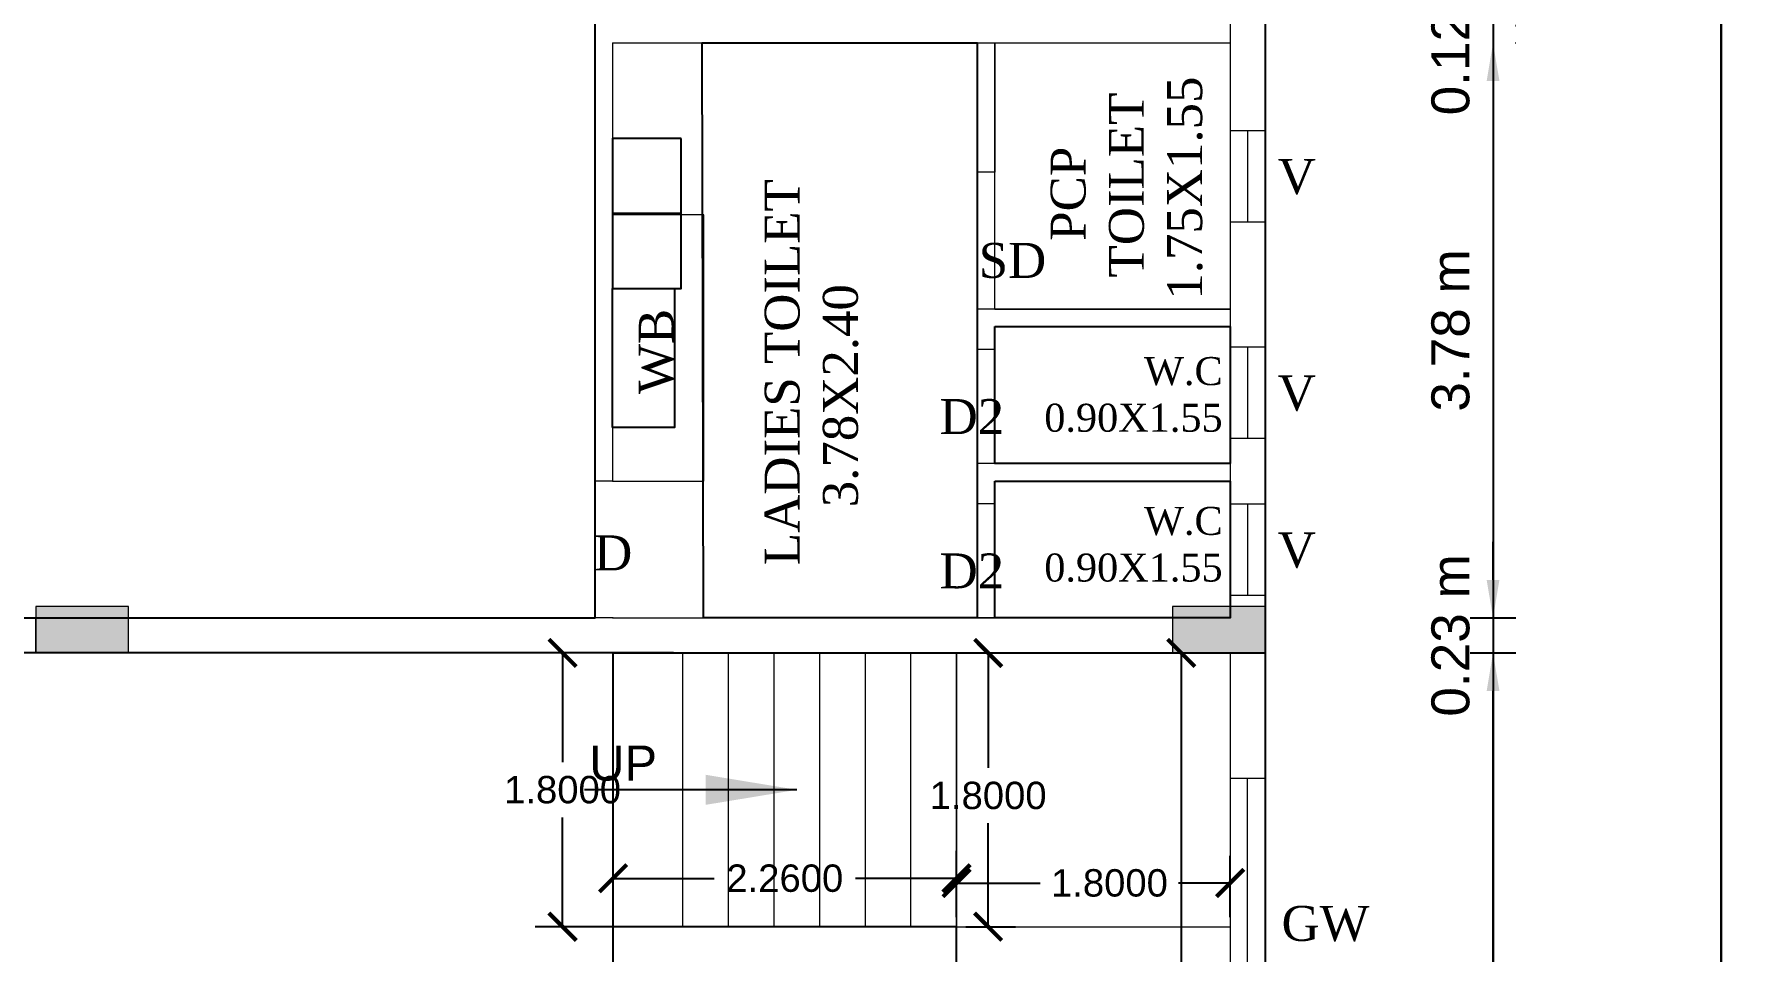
# Model space of a CAD drawing. Header units: metres. Extents: x -1561199 to -1560810, y 43748 to 43956.
# Drawn here: x -1560865.12 to -1560853.87, y 43769.11 to 43775.15 of the extents above; entities that cross this region are included whole.
import ezdxf

# ---------------------------------------------------------------- set-up
doc = ezdxf.new("R2010")
doc.units = ezdxf.units.M
doc.header["$LTSCALE"] = 750
doc.header["$MEASUREMENT"] = 0
doc.header["$PDMODE"] = 35
doc.header["$PDSIZE"] = 50
doc.layers.get('0').update_dxf_attribs({"lineweight": 5, "plot": 0})
doc.layers.get('Defpoints').update_dxf_attribs({"lineweight": 0})
doc.layers.add('BLK_1_COVERED_AREA', color=140, linetype='Continuous', plot=False)
doc.layers.add('BLK_1_FLR_0_BLT_UP_AREA', color=1, linetype='Continuous', plot=False)
for name, color, linetype in [('BLK_1_FLR_0_CARPET_AREA', 10, 'Continuous'), ('BLK_1_FLR_0_REGULAR_ROOM_2', 7, 'Continuous'), ('BLK_1_FLR_0_SP_WC', 233, 'Continuous'), ('BLK_1_FLR_0_STAIR_1', 1, 'Continuous'), ('BLK_1_FLR_0_WASH', 60, 'Continuous'), ('BLK_1_FLR_0_WATER_CLOSET', 2, 'Continuous')]:
    doc.layers.add(name, color=color, linetype=linetype)
for name, color, linetype, lineweight in [('BLK_1_FLR_0_STAIR_1_FLIGHT_2', 7, 'Continuous', 0), ('BLK_1_FLR_0_STAIR_1_LANDING_1', 7, 'Continuous', 0), ('column', 242, 'Continuous', 25)]:
    doc.layers.add(name, color=color, linetype=linetype, lineweight=lineweight)
doc.styles.add('S', font='swiss.ttf')
doc.styles.get("Standard").update_dxf_attribs({"font": 'arial.ttf'})
doc.dimstyles.new('METRIC', dxfattribs={"dimtxt": 0.45, "dimasz": 0.25, "dimexe": 0.15, "dimexo": 0.15, "dimgap": 0.15, "dimtad": 1, "dimzin": 0, "dimdsep": 46, "dimtxsty": 'S', "dimcen": 0, "dimclrd": 1, "dimclre": 1, "dimclrt": 5, "dimadec": 0, "dimazin": 2, "dimtfac": 1, "dimtix": 1, "dimtofl": 0, "dimtmove": 1, "dimatfit": 0, "dimfxl": 0, "dimtolj": 1, "dimtzin": 0, "dimarcsym": 0})
doc.dimstyles.new('STANDARD$0', dxfattribs={"dimscale": 0, "dimtxt": 9, "dimasz": 2, "dimexe": 2, "dimexo": 1, "dimgap": 0.5, "dimtad": 1, "dimdec": 1, "dimzin": 0, "dimdsep": 46, "dimlunit": 4, "dimtxsty": 'Standard', "dimblk1": 'ARCHTICK', "dimblk2": 'ARCHTICK', "dimsah": 1, "dimcen": 0, "dimdle": 1.5, "dimclrd": 1, "dimclre": 1, "dimclrt": 4, "dimadec": 0, "dimazin": 0, "dimtfac": 0.3, "dimtdec": 1, "dimtix": 1, "dimtmove": 0, "dimatfit": 3, "dimldrblk": 'ARCHTICK', "dimfxl": 0, "dimfrac": 2, "dimtolj": 1, "dimtzin": 0, "dimarcsym": 0})

# ---------------------------------------------------------------- blocks, each defined once
blk = doc.blocks.new('qwegwegwegwegwegwegwg')
at = {"layer": 'column', "lineweight": -2}
h = blk.add_hatch(color=256, dxfattribs=at)
h.dxf.hatch_style = 1
h.paths.add_polyline_path([(0, 0), (12, 0), (12, -24), (0, -24)])
blk.add_lwpolyline([(0, 0), (12, 0), (12, -24), (0, -24)], close=True, dxfattribs=at)
blk = doc.blocks.new('_ArchTick')
at = {"color": 0, "linetype": 'ByBlock', "const_width": 0.15}
blk.add_lwpolyline([(-0.5, -0.5), (0.5, 0.5)], dxfattribs=at)
blk = doc.blocks.new('*D235')
at = {"layer": 'BLK_1_FLR_0_STAIR_1_LANDING_1', "color": 0, "linetype": 'Continuous', "lineweight": -2}
for p, q in [((-1560858.988, 43771.079), (-1560858.662, 43771.079)), ((-1560858.988, 43769.279), (-1560858.662, 43769.279))]:
    blk.add_line(p, q, dxfattribs=at)
at = {"layer": 'BLK_1_FLR_0_STAIR_1_LANDING_1', "color": 0, "lineweight": -2}
for p, q in [((-1560858.842, 43771.079), (-1560858.842, 43770.323)), ((-1560858.842, 43769.279), (-1560858.842, 43769.959))]:
    blk.add_line(p, q, dxfattribs=at)
at = {"layer": 'Defpoints', "color": 0, "linetype": 'Continuous'}
for p in [(-1560859.05, 43771.079, -381.467), (-1560858.842, 43771.079), (-1560859.05, 43769.279, -381.467)]:
    blk.add_point(p, dxfattribs=at)
at = {"layer": 'BLK_1_FLR_0_STAIR_1_LANDING_1', "color": 0, "linetype": 'Continuous', "lineweight": -2, "xscale": 0.18, "yscale": 0.18, "zscale": 0.18}
for p, rotation in [((-1560858.842, 43771.079), 90), ((-1560858.842, 43769.279), 270)]:
    blk.add_blockref('_ArchTick', p, dxfattribs=dict(at, rotation=rotation))
at = {"layer": 'BLK_1_FLR_0_STAIR_1_LANDING_1', "color": 0, "linetype": 'Continuous', "insert": (-1560858.842, 43770.141), "char_height": 0.18, "attachment_point": 5}
blk.add_mtext('\\A1;1.8000', dxfattribs=at)
blk = doc.blocks.new('*D236')
at = {"layer": 'BLK_1_FLR_0_STAIR_1_LANDING_1', "color": 0, "linetype": 'Continuous', "lineweight": -2}
for p, q in [((-1560859.05, 43769.342), (-1560859.05, 43769.746)), ((-1560857.25, 43769.342), (-1560857.25, 43769.746))]:
    blk.add_line(p, q, dxfattribs=at)
at = {"layer": 'BLK_1_FLR_0_STAIR_1_LANDING_1', "color": 0, "lineweight": -2}
for p, q in [((-1560859.05, 43769.566), (-1560858.499, 43769.566)), ((-1560857.25, 43769.566), (-1560857.589, 43769.566))]:
    blk.add_line(p, q, dxfattribs=at)
at = {"layer": 'Defpoints', "color": 0, "linetype": 'Continuous'}
for p in [(-1560857.25, 43769.566), (-1560859.05, 43769.279, -381.467), (-1560857.25, 43769.279, -381.467)]:
    blk.add_point(p, dxfattribs=at)
at = {"layer": 'BLK_1_FLR_0_STAIR_1_LANDING_1', "color": 0, "linetype": 'Continuous', "lineweight": -2, "xscale": 0.18, "yscale": 0.18, "zscale": 0.18, "rotation": 180}
blk.add_blockref('_ArchTick', (-1560859.05, 43769.566), dxfattribs=at)
at = {"layer": 'BLK_1_FLR_0_STAIR_1_LANDING_1', "color": 0, "linetype": 'Continuous', "lineweight": -2, "xscale": 0.18, "yscale": 0.18, "zscale": 0.18}
blk.add_blockref('_ArchTick', (-1560857.25, 43769.566), dxfattribs=at)
at = {"layer": 'BLK_1_FLR_0_STAIR_1_LANDING_1', "color": 0, "linetype": 'Continuous', "insert": (-1560858.044, 43769.566), "char_height": 0.18, "attachment_point": 5}
blk.add_mtext('\\A1;1.8000', dxfattribs=at)
blk = doc.blocks.new('*D160')
at = {"color": 0, "lineweight": -2}
for p, q in [((-1560855.376, 43771.079), (-1560855.37, 43771.079)), ((-1560855.52, 43764.866), (-1560855.52, 43770.829)), ((-1560855.397, 43764.616), (-1560855.37, 43764.616))]:
    blk.add_line(p, q, dxfattribs=at)
at = {"color": 0}
for points in [[(-1560855.562, 43770.829), (-1560855.478, 43770.829), (-1560855.52, 43771.079)], [(-1560855.562, 43764.866), (-1560855.478, 43764.866), (-1560855.52, 43764.616)]]:
    blk.add_solid(points, dxfattribs=at)
at = {"layer": 'Defpoints', "color": 0}
for p in [(-1560857.591, 43771.079), (-1560855.52, 43771.079), (-1560865.449, 43764.616)]:
    blk.add_point(p, dxfattribs=at)
at = {"color": 0, "lineweight": -2, "insert": (-1560855.799, 43767.848), "char_height": 0.25, "attachment_point": 5, "rotation": 90, "style": 'S'}
blk.add_mtext('\\A1;6.46 m', dxfattribs=at)
blk = doc.blocks.new('*D161')
at = {"color": 0, "lineweight": -2}
for p, q in [((-1560855.52, 43771.559), (-1560855.52, 43771.809)), ((-1560855.67, 43771.309), (-1560855.37, 43771.309)), ((-1560855.67, 43771.079), (-1560855.37, 43771.079)), ((-1560855.52, 43770.829), (-1560855.52, 43770.579))]:
    blk.add_line(p, q, dxfattribs=at)
at = {"color": 0}
for points in [[(-1560855.562, 43771.559), (-1560855.478, 43771.559), (-1560855.52, 43771.309)], [(-1560855.562, 43770.829), (-1560855.478, 43770.829), (-1560855.52, 43771.079)]]:
    blk.add_solid(points, dxfattribs=at)
at = {"layer": 'Defpoints', "color": 0}
for p in [(-1560857.249, 43771.309), (-1560855.52, 43771.309), (-1560857.25, 43771.079)]:
    blk.add_point(p, dxfattribs=at)
at = {"color": 0, "lineweight": -2, "insert": (-1560855.799, 43771.194), "char_height": 0.25, "attachment_point": 5, "rotation": 90, "style": 'S'}
blk.add_mtext('\\A1;0.23 m', dxfattribs=at)
blk = doc.blocks.new('*D165')
at = {"color": 0, "lineweight": -2}
for p, q in [((-1560854.17, 43794.542), (-1560853.87, 43794.542)), ((-1560854.02, 43764.636), (-1560854.02, 43794.292)), ((-1560854.17, 43764.386), (-1560853.87, 43764.386))]:
    blk.add_line(p, q, dxfattribs=at)
at = {"color": 0}
for points in [[(-1560854.062, 43794.292), (-1560853.978, 43794.292), (-1560854.02, 43794.542)], [(-1560854.062, 43764.636), (-1560853.978, 43764.636), (-1560854.02, 43764.386)]]:
    blk.add_solid(points, dxfattribs=at)
at = {"layer": 'Defpoints', "color": 0}
for p in [(-1560857.02, 43794.542), (-1560854.02, 43794.542), (-1560857.02, 43764.386)]:
    blk.add_point(p, dxfattribs=at)
at = {"color": 0, "lineweight": -2, "insert": (-1560854.299, 43779.464), "char_height": 0.25, "attachment_point": 5, "rotation": 90, "style": 'S'}
blk.add_mtext('\\A1;30.16 m', dxfattribs=at)
blk = doc.blocks.new('*D167')
at = {"color": 0, "lineweight": -2}
for p, q in [((-1560855.52, 43775.454), (-1560855.52, 43775.704)), ((-1560855.372, 43775.204), (-1560855.37, 43775.204)), ((-1560855.372, 43775.089), (-1560855.37, 43775.089)), ((-1560855.52, 43774.839), (-1560855.52, 43774.589))]:
    blk.add_line(p, q, dxfattribs=at)
at = {"color": 0}
for points in [[(-1560855.562, 43775.454), (-1560855.478, 43775.454), (-1560855.52, 43775.204)], [(-1560855.562, 43774.839), (-1560855.478, 43774.839), (-1560855.52, 43775.089)]]:
    blk.add_solid(points, dxfattribs=at)
at = {"layer": 'Defpoints', "color": 0}
for p in [(-1560858.024, 43775.204, -380.196), (-1560858.016, 43775.089, -334.287), (-1560855.52, 43775.089)]:
    blk.add_point(p, dxfattribs=at)
at = {"color": 0, "lineweight": -2, "insert": (-1560855.799, 43775.147), "char_height": 0.25, "attachment_point": 5, "rotation": 90, "style": 'S'}
blk.add_mtext('\\A1;0.12 m', dxfattribs=at)
blk = doc.blocks.new('*D168')
at = {"color": 0, "lineweight": -2}
for p, q in [((-1560855.372, 43775.089), (-1560855.37, 43775.089)), ((-1560855.52, 43774.839), (-1560855.52, 43771.559)), ((-1560855.67, 43771.309), (-1560855.37, 43771.309))]:
    blk.add_line(p, q, dxfattribs=at)
at = {"color": 0}
for points in [[(-1560855.562, 43774.839), (-1560855.478, 43774.839), (-1560855.52, 43775.089)], [(-1560855.562, 43771.559), (-1560855.478, 43771.559), (-1560855.52, 43771.309)]]:
    blk.add_solid(points, dxfattribs=at)
at = {"layer": 'Defpoints', "color": 0}
for p in [(-1560858.016, 43775.089, -334.287), (-1560858.016, 43771.309), (-1560855.52, 43771.309)]:
    blk.add_point(p, dxfattribs=at)
at = {"color": 0, "lineweight": -2, "insert": (-1560855.799, 43773.199), "char_height": 0.25, "attachment_point": 5, "rotation": 90, "style": 'S'}
blk.add_mtext('\\A1;3.78 m', dxfattribs=at)
blk = doc.blocks.new('*D41')
at = {"layer": 'BLK_1_FLR_0_STAIR_1_FLIGHT_2', "color": 0, "linetype": 'Continuous', "lineweight": -2}
for p, q in [((-1560860.913, 43771.079), (-1560861.822, 43771.079)), ((-1560861.642, 43771.079), (-1560861.642, 43770.361)), ((-1560861.642, 43769.279), (-1560861.642, 43769.997)), ((-1560860.913, 43769.279), (-1560861.822, 43769.279))]:
    blk.add_line(p, q, dxfattribs=at)
at = {"layer": 'Defpoints', "color": 0, "linetype": 'Continuous'}
for p in [(-1560861.642, 43771.079), (-1560860.85, 43771.079), (-1560860.85, 43769.279)]:
    blk.add_point(p, dxfattribs=at)
at = {"layer": 'BLK_1_FLR_0_STAIR_1_FLIGHT_2', "color": 0, "linetype": 'Continuous', "lineweight": -2, "xscale": 0.18, "yscale": 0.18, "zscale": 0.18}
for p, rotation in [((-1560861.642, 43771.079), 90), ((-1560861.642, 43769.279), 270)]:
    blk.add_blockref('_ArchTick', p, dxfattribs=dict(at, rotation=rotation))
at = {"layer": 'BLK_1_FLR_0_STAIR_1_FLIGHT_2', "color": 0, "linetype": 'Continuous', "insert": (-1560861.642, 43770.179), "char_height": 0.18, "attachment_point": 5}
blk.add_mtext('\\A1;1.8000', dxfattribs=at)
blk = doc.blocks.new('*D42')
at = {"layer": 'BLK_1_FLR_0_STAIR_1_FLIGHT_2', "color": 0, "linetype": 'Continuous', "lineweight": -2}
for p, q in [((-1560861.31, 43769.342), (-1560861.31, 43769.777)), ((-1560859.05, 43769.342), (-1560859.05, 43769.777)), ((-1560861.31, 43769.597), (-1560860.645, 43769.597)), ((-1560859.05, 43769.597), (-1560859.715, 43769.597))]:
    blk.add_line(p, q, dxfattribs=at)
at = {"layer": 'Defpoints', "color": 0, "linetype": 'Continuous'}
for p in [(-1560859.05, 43769.597), (-1560861.31, 43769.279), (-1560859.05, 43769.279, -342.607)]:
    blk.add_point(p, dxfattribs=at)
at = {"layer": 'BLK_1_FLR_0_STAIR_1_FLIGHT_2', "color": 0, "linetype": 'Continuous', "lineweight": -2, "xscale": 0.18, "yscale": 0.18, "zscale": 0.18, "rotation": 180}
blk.add_blockref('_ArchTick', (-1560861.31, 43769.597), dxfattribs=at)
at = {"layer": 'BLK_1_FLR_0_STAIR_1_FLIGHT_2', "color": 0, "linetype": 'Continuous', "lineweight": -2, "xscale": 0.18, "yscale": 0.18, "zscale": 0.18}
blk.add_blockref('_ArchTick', (-1560859.05, 43769.597), dxfattribs=at)
at = {"layer": 'BLK_1_FLR_0_STAIR_1_FLIGHT_2', "color": 0, "linetype": 'Continuous', "insert": (-1560860.18, 43769.597), "char_height": 0.18, "attachment_point": 5}
blk.add_mtext('\\A1;2.2600', dxfattribs=at)
blk = doc.blocks.new('*D45')
at = {"layer": 'BLK_1_FLR_0_STAIR_1_LANDING_1', "color": 0, "linetype": 'Continuous', "lineweight": -2}
for p, q in [((-1560857.776, 43771.079), (-1560857.392, 43771.079)), ((-1560857.776, 43764.612), (-1560857.392, 43764.612))]:
    blk.add_line(p, q, dxfattribs=at)
at = {"layer": 'BLK_1_FLR_0_STAIR_1_LANDING_1', "color": 0, "lineweight": -2}
for p, q in [((-1560857.572, 43771.079), (-1560857.572, 43768.027)), ((-1560857.572, 43764.612), (-1560857.572, 43767.663))]:
    blk.add_line(p, q, dxfattribs=at)
at = {"layer": 'Defpoints', "color": 0, "linetype": 'Continuous'}
for p in [(-1560857.838, 43771.079), (-1560857.572, 43771.079), (-1560857.838, 43764.612)]:
    blk.add_point(p, dxfattribs=at)
at = {"layer": 'BLK_1_FLR_0_STAIR_1_LANDING_1', "color": 0, "linetype": 'Continuous', "lineweight": -2, "xscale": 0.18, "yscale": 0.18, "zscale": 0.18}
for p, rotation in [((-1560857.572, 43771.079), 90), ((-1560857.572, 43764.612), 270)]:
    blk.add_blockref('_ArchTick', p, dxfattribs=dict(at, rotation=rotation))
at = {"layer": 'BLK_1_FLR_0_STAIR_1_LANDING_1', "color": 0, "linetype": 'Continuous', "insert": (-1560857.572, 43767.845), "char_height": 0.18, "attachment_point": 5}
blk.add_mtext('\\A1;6.4675', dxfattribs=at)

msp = doc.modelspace()

# ---------------------------------------------------------------- linework, layer by layer
at = {"color": 0, "lineweight": -2}
for p, q in [((-1560855.52008, 43794.5418, -741.55297), (-1560855.52008, 43764.38612, -106.55565)), ((-1560854.02008, 43794.5418, -741.55297), (-1560854.02008, 43764.38612, -106.55565))]:
    msp.add_line(p, q, dxfattribs=at)
at = {"color": 1}
for p, q in [((-1560861.42868, 43779.21262, 885.0477), (-1560861.42868, 43775.08902, 444.56856)), ((-1560857.02008, 43771.19402), (-1560857.02008, 43779.21262)), ((-1560857.25008, 43776.63795), (-1560857.25008, 43771.30902)), ((-1560857.02008, 43776.63795), (-1560857.02008, 43764.38612)), ((-1560861.42868, 43775.08902, 444.56856), (-1560861.42868, 43771.30902, 814.75797)), ((-1560861.31368, 43775.08902, 1359.71229), (-1560857.24868, 43775.08902, -728.31343)), ((-1560861.31368, 43775.08902, 444.56856), (-1560861.31368, 43772.20902, 986.88034)), ((-1560861.31368, 43775.08902, 444.56856), (-1560861.31368, 43772.20902, 986.88034)), ((-1560858.91368, 43775.08902, 444.56856), (-1560858.91368, 43772.05902, 88.20805)), ((-1560858.79868, 43775.08902, 444.56856), (-1560858.79868, 43774.23902, -102.84849)), ((-1560857.24868, 43775.08902, 444.56856), (-1560857.24868, 43773.33902, 238.74978)), ((-1560858.79868, 43774.23902, -682.46654), (-1560858.91368, 43774.23902, -682.46654)), ((-1560860.71368, 43773.95902, 88.20805), (-1560861.31368, 43773.95902, 88.20805)), ((-1560860.71368, 43772.20902, 814.75797), (-1560860.71368, 43773.95902, 88.20805)), ((-1560858.79868, 43773.33902, -682.46654), (-1560858.91368, 43773.33902, -682.46654)), ((-1560858.79868, 43773.33902, -1511.35844), (-1560857.24868, 43773.33902, -2207.59268)), ((-1560858.79868, 43773.22402, -1511.35844), (-1560857.24868, 43773.22402, -2207.59268)), ((-1560858.79868, 43773.22402, -695.99177), (-1560858.79868, 43773.07402, -577.73894)), ((-1560857.24868, 43773.22402, 225.22455), (-1560857.24868, 43772.32402, 119.37489)), ((-1560857.24868, 43773.22402, -695.99177), (-1560857.24868, 43772.32402, 13.52523)), ((-1560858.79868, 43773.07402, 13.52523), (-1560858.91368, 43773.07402, 13.52523)), ((-1560858.79868, 43772.32402, 13.52523), (-1560858.91368, 43772.32402, 13.52523)), ((-1560858.79868, 43772.32402, -695.99177), (-1560857.24868, 43772.32402, -1392.22601)), ((-1560861.31368, 43772.20902, 814.75797), (-1560861.42868, 43772.20902, 814.75797)), ((-1560861.31368, 43772.20902, 814.75797), (-1560860.71368, 43772.20902, 814.75797)), ((-1560858.79868, 43772.20902, -695.99177), (-1560857.24868, 43772.20902, -1392.22601)), ((-1560858.79868, 43772.20902), (-1560858.79868, 43772.05902)), ((-1560857.24868, 43772.20902, 105.84966), (-1560857.24868, 43771.30902)), ((-1560857.24868, 43772.20902), (-1560857.24868, 43771.30902)), ((-1560858.79868, 43772.05902, 1524.88367), (-1560858.91368, 43772.05902, 1524.88367)), ((-1560858.91368, 43772.05902, 88.20805), (-1560858.91368, 43771.30902, -438.5169)), ((-1560861.31368, 43771.30902, 814.75797), (-1560861.42868, 43771.30902, 814.75797)), ((-1560861.31368, 43771.30902, 909.03324), (-1560858.91368, 43771.30902, -438.5169)), ((-1560861.31368, 43771.30902, 909.03324), (-1560861.31368, 43771.30902, 117.61073)), ((-1560861.31368, 43771.30902, 909.03324), (-1560861.31368, 43771.30902, 117.61073)), ((-1560858.79868, 43771.30902, 1524.88367), (-1560858.91368, 43771.30902, 1524.88367)), ((-1560858.79868, 43771.30902, -490.17299), (-1560857.24868, 43771.30902, -1186.40723)), ((-1560857.25008, 43771.07902), (-1560857.25008, 43764.69092))]:
    msp.add_line(p, q, dxfattribs=at)
for p, q in [((-1560857.24868, 43774.51402, -118.94899), (-1560857.02008, 43774.51402, -118.94899)), ((-1560857.13438, 43773.91402, -118.94899), (-1560857.13438, 43774.51402, -118.94899)), ((-1560857.24868, 43773.91402, -118.94899), (-1560857.02008, 43773.91402, -118.94899)), ((-1560857.24868, 43773.09117, 0.00131), (-1560857.02008, 43773.09117, 0.00131)), ((-1560857.13438, 43772.49117, 0.00131), (-1560857.13438, 43773.09117, 0.00131)), ((-1560857.24868, 43772.49117, 0.00131), (-1560857.02008, 43772.49117, 0.00131)), ((-1560857.24868, 43772.05902), (-1560857.02008, 43772.05902)), ((-1560857.13438, 43771.45902), (-1560857.13438, 43772.05902)), ((-1560857.24868, 43771.45902), (-1560857.02008, 43771.45902)), ((-1560861.31008, 43771.30902), (-1560866.12816, 43771.30902)), ((-1560865.10816, 43771.07902), (-1560865.10816, 43771.30902)), ((-1560861.31008, 43771.30902), (-1560857.25008, 43771.30902)), ((-1560861.31008, 43771.07902), (-1560870.01486, 43771.07902)), ((-1560861.31008, 43771.07902), (-1560857.25008, 43771.07902)), ((-1560859.05008, 43769.27902), (-1560859.05008, 43771.07902)), ((-1560859.05008, 43769.27902), (-1560859.05008, 43771.07902)), ((-1560857.02008, 43770.25385, 400.10086), (-1560857.25008, 43770.25385, 400.10086)), ((-1560857.25008, 43770.25385, 400.10086), (-1560857.25008, 43768.42385, 400.10086)), ((-1560857.13508, 43768.42385, 400.10086), (-1560857.13508, 43770.25385, 400.10086)), ((-1560857.02008, 43768.42385, 400.10086), (-1560857.02008, 43770.25385, 400.10086)), ((-1560861.31008, 43769.27902), (-1560857.25008, 43769.27902)), ((-1560861.31008, 43769.27902, -342.60738), (-1560861.31008, 43769.27902)), ((-1560861.31008, 43769.27902), (-1560861.31008, 43769.04902)), ((-1560859.05008, 43766.41151, -342.60738), (-1560859.05008, 43769.27902, -342.60738))]:
    msp.add_line(p, q)
at = {"color": 3, "elevation": -2206.96382}
msp.add_lwpolyline([(-1560857.25008, 43773.33902), (-1560858.79868, 43773.33902), (-1560858.79868, 43775.08902), (-1560857.25008, 43775.08902)], close=True, dxfattribs=at)
at = {"layer": 'BLK_1_COVERED_AREA', "color": 140, "linetype": 'Continuous'}
msp.add_lwpolyline([(-1560869.46377, 43797.5664), (-1560869.46377, 43794.5418), (-1560857.02008, 43794.5418), (-1560857.02008, 43764.38612), (-1560880.49022, 43764.38612), (-1560880.49008, 43794.5418), (-1560874.7499, 43794.5418), (-1560874.7499, 43797.5664)], close=True, dxfattribs=at)
at = {"layer": 'BLK_1_FLR_0_BLT_UP_AREA', "color": 13, "linetype": 'Continuous', "elevation": -763.65007}
msp.add_lwpolyline([(-1560869.46377, 43797.5664), (-1560869.46377, 43794.5418), (-1560857.02008, 43794.5418), (-1560857.02008, 43764.38612), (-1560880.49022, 43764.38612), (-1560880.49008, 43794.5418), (-1560874.7499, 43794.5418), (-1560874.7499, 43797.5664)], close=True, dxfattribs=at)
at = {"layer": 'BLK_1_FLR_0_CARPET_AREA', "color": 13, "linetype": 'Continuous'}
for points, elevation in [([(-1560857.25008, 43779.21262), (-1560857.25008, 43794.3132), (-1560880.25868, 43794.3132), (-1560880.25868, 43764.61612), (-1560872.48569, 43764.61612), (-1560872.48569, 43771.30902), (-1560861.42868, 43771.30902), (-1560861.42868, 43779.21262)], 21.06979), ([(-1560858.91368, 43771.30902), (-1560860.71393, 43771.30902), (-1560860.7236, 43775.08902), (-1560858.91368, 43775.08902)], 444.56856)]:
    msp.add_lwpolyline(points, close=True, dxfattribs=dict(at, elevation=elevation))
msp.add_lwpolyline([(-1560861.31008, 43771.07902), (-1560872.25569, 43771.07902), (-1560872.25569, 43764.61612), (-1560861.31008, 43764.61612)], close=True, dxfattribs=at)
at = {"layer": 'BLK_1_FLR_0_REGULAR_ROOM_2', "color": 2, "elevation": 21.06979}
msp.add_lwpolyline([(-1560857.25008, 43779.21262), (-1560857.25008, 43794.3132), (-1560880.25868, 43794.3132), (-1560880.25868, 43764.61612), (-1560872.48569, 43764.61612), (-1560872.48569, 43771.30902), (-1560861.42868, 43771.30902), (-1560861.42868, 43779.21262)], close=True, dxfattribs=at)
at = {"layer": 'BLK_1_FLR_0_REGULAR_ROOM_2', "color": 2}
msp.add_lwpolyline([(-1560861.31008, 43771.07902), (-1560872.25569, 43771.07902), (-1560872.25569, 43764.61612), (-1560861.31008, 43764.61612)], close=True, dxfattribs=at)
at = {"layer": 'BLK_1_FLR_0_SP_WC', "color": 223, "linetype": 'Continuous', "elevation": -695.99177}
msp.add_lwpolyline([(-1560858.79868, 43773.22402), (-1560857.24868, 43773.22402), (-1560857.24868, 43772.32402), (-1560858.79868, 43772.32402)], close=True, dxfattribs=at)
at = {"layer": 'BLK_1_FLR_0_STAIR_1', "color": 1, "linetype": 'Continuous'}
msp.add_lwpolyline([(-1560860.85008, 43771.07902), (-1560857.02008, 43771.07902), (-1560857.02008, 43764.38612), (-1560861.31008, 43764.38612), (-1560861.31008, 43766.41151), (-1560859.05008, 43766.41151), (-1560859.05008, 43769.27902), (-1560861.31008, 43769.27902), (-1560861.31008, 43771.07902)], close=True, dxfattribs=at)
at = {"layer": 'BLK_1_FLR_0_STAIR_1_FLIGHT_2', "color": 7, "linetype": 'Continuous'}
for p, q in [((-1560860.85008, 43769.27902), (-1560860.85008, 43771.07902)), ((-1560860.55008, 43769.27902), (-1560860.55008, 43771.07902)), ((-1560860.25008, 43769.27902), (-1560860.25008, 43771.07902)), ((-1560859.95008, 43769.27902), (-1560859.95008, 43771.07902)), ((-1560859.65008, 43769.27902), (-1560859.65008, 43771.07902)), ((-1560859.35008, 43769.27902), (-1560859.35008, 43771.07902))]:
    msp.add_line(p, q, dxfattribs=at)
msp.add_lwpolyline([(-1560861.31008, 43771.07902), (-1560859.05008, 43771.07902), (-1560859.05008, 43769.27902), (-1560861.31008, 43769.27902)], close=True, dxfattribs=at)
at = {"layer": 'BLK_1_FLR_0_STAIR_1_LANDING_1', "color": 7, "linetype": 'Continuous'}
msp.add_lwpolyline([(-1560857.25008, 43764.61151), (-1560859.05008, 43764.61151), (-1560859.05008, 43771.07902), (-1560857.25008, 43771.07902)], close=True, dxfattribs=at)
at = {"layer": 'BLK_1_FLR_0_WASH', "color": 55, "lineweight": -2, "elevation": 562.77031}
msp.add_lwpolyline([(-1560860.86156, 43774.46129), (-1560861.31368, 43774.46129), (-1560861.31368, 43773.96762), (-1560860.86156, 43773.96762)], close=True, dxfattribs=at)
at = {"layer": 'BLK_1_FLR_0_WASH', "color": 60, "lineweight": -2, "elevation": 562.77031}
msp.add_lwpolyline([(-1560860.86156, 43773.96762), (-1560861.31368, 43773.96762), (-1560861.31368, 43773.47394), (-1560860.86156, 43773.47394)], close=True, dxfattribs=at)
at = {"layer": 'BLK_1_FLR_0_WASH', "color": 56, "lineweight": -2, "elevation": 562.77031}
msp.add_lwpolyline([(-1560861.31368, 43772.56028), (-1560861.31368, 43773.47394), (-1560860.90541, 43773.47394), (-1560860.90541, 43772.56028)], close=True, dxfattribs=at)
at = {"layer": 'BLK_1_FLR_0_WATER_CLOSET', "color": 1, "elevation": 0}
msp.add_lwpolyline([(-1560858.79868, 43772.20902), (-1560857.24868, 43772.20902), (-1560857.24868, 43771.30908), (-1560858.79868, 43771.30908)], close=True, dxfattribs=at)

# ---------------------------------------------------------------- block references
at = {"rotation": 270}
for p, xscale, yscale, zscale in [((-1560864.49791, 43771.07902), -0.025427, 0.025427, 0.025427), ((-1560857.02008, 43771.07902), -0.0254, 0.0254, 0.0254)]:
    msp.add_blockref('qwegwegwegwegwegwegwg', p, dxfattribs=dict(at, xscale=xscale, yscale=yscale, zscale=zscale))

# ---------------------------------------------------------------- texts
at = {"char_height": 0.23, "attachment_point": 7, "rotation": 90}
for s, insert, width in [('{\\fBookman Old Style|b0|i0|c0|p18;\\W4.45844; \\W1;PCP\\P{\\W1.679813; }TOILET\\P1.75X1.55}', (-1560857.42931, 43773.40133, -1997.39836), 1.6153676), ('{\\fBookman Old Style|b0|i0|c0|p18;\\W1.2699; \\W1;LADIES TOILET\\P{\\W5.65082; }3.78X2.40}', (-1560859.69432, 43771.54589, 511.67419), 2.9025465), ('{\\fBookman Old Style|b0|i0|c0|p18;WB}', (-1560860.90566, 43772.78164, 511.67419), 1.6153676)]:
    msp.add_mtext(s, dxfattribs=dict(at, insert=insert, width=width))
for s, insert, char_height, width, attachment_point in [('{\\fBookman Old Style|b0|i0|c0|p18;V}', (-1560856.93724, 43774.091, 392.7252), 0.23, 1.6153676, 7), ('{\\fBookman Old Style|b0|i0|c0|p18;SD}', (-1560858.90401, 43773.54113, 511.67419), 0.23, 1.6153676, 7), ('{\\fBookman Old Style|b0|i0|c0|p18;W.C\\P0.90X1.55}', (-1560857.29908, 43773.02405, 511.67419), 0.184, 1.2922941, 3), ('{\\fBookman Old Style|b0|i0|c0|p18;V}', (-1560856.93724, 43772.66815, 511.6755), 0.23, 1.6153676, 7), ('{\\fBookman Old Style|b0|i0|c0|p18;D2}', (-1560859.1612, 43772.51736, 1207.66596), 0.23, 1.6153676, 7), ('{\\fBookman Old Style|b0|i0|c0|p18;W.C\\P0.90X1.55}', (-1560857.29908, 43772.03903, 1207.66596), 0.184, 1.2922941, 3), ('{\\fBookman Old Style|b0|i0|c0|p18;D}', (-1560861.43419, 43771.62093, 511.67419), 0.23, 1.6153676, 7), ('{\\fBookman Old Style|b0|i0|c0|p18;V}', (-1560856.93724, 43771.636, 511.67419), 0.23, 1.6153676, 7), ('{\\fBookman Old Style|b0|i0|c0|p18;D2}', (-1560859.1612, 43771.50236, 1194.14073), 0.23, 1.6153676, 7), ('UP', (-1560861.46663, 43770.46961, 381.46736), 0.23, 1.6153676, 1), ('{\\fBookman Old Style|b0|i0|c0|p18;GW}', (-1560856.91148, 43769.4159, 2304.6894), 0.23, 1.6153676, 1)]:
    msp.add_mtext(s, dxfattribs=dict(insert=insert, char_height=char_height, width=width, attachment_point=attachment_point))

# ---------------------------------------------------------------- dimensions: what is measured, and where the dimension line sits
at = {"color": 0, "lineweight": -2}
for base, p1, p2, angle, picture, middle in [((-1560854.02008, 43794.5418), (-1560857.02008, 43764.38612), (-1560857.02008, 43794.5418), 270, '*D165', (-1560854.29856, 43779.46396)), ((-1560855.5200768849, 43775.089016276), (-1560858.0236768839, 43775.204016276, -380.1963143643), (-1560858.0157740761, 43775.089016276, -334.2867019762), 90, '*D167', (-1560855.798556179, 43775.1465162764)), ((-1560855.52008, 43771.30902), (-1560858.01577, 43775.08902, -334.2867), (-1560858.01577, 43771.30902), 90, '*D168', (-1560855.79856, 43773.19902)), ((-1560855.52008, 43771.30902), (-1560857.25008, 43771.07902), (-1560857.24868, 43771.30902), 270, '*D161', (-1560855.79856, 43771.19402)), ((-1560855.52008, 43771.07902), (-1560865.44934, 43764.61612), (-1560857.59126, 43771.07902), 270, '*D160', (-1560855.79856, 43767.84757))]:
    dim = msp.add_linear_dim(base=base, p1=p1, p2=p2, angle=angle, dimstyle='METRIC', override={"dimtxt": 0.25, "dimpost": ' m', "dimclrd": 0, "dimclre": 0, "dimclrt": 0}, dxfattribs=at)
    dim.commit()
    dim.dimension.update_dxf_attribs({"geometry": picture, "text_midpoint": middle})
at = {"layer": 'BLK_1_FLR_0_STAIR_1_FLIGHT_2', "color": 2, "linetype": 'Continuous'}
dim = msp.add_linear_dim(base=(-1560861.64178, 43771.07902), p1=(-1560860.85008, 43769.27902), p2=(-1560860.85008, 43771.07902), angle=90, dimstyle='STANDARD$0', override={"dimscale": 1, "dimtxt": 0.18, "dimasz": 0.18, "dimexe": 0.18, "dimexo": 0.0625, "dimgap": 0.09, "dimtad": 0, "dimtih": 1, "dimtoh": 1, "dimdec": 4, "dimlunit": 2, "dimcen": 0.09, "dimdle": 0, "dimclrd": 0, "dimclre": 0, "dimclrt": 0, "dimtdec": 4, "dimtix": 0, "dimtofl": 0, "dimfrac": 0}, dxfattribs=at)
dim.commit()
dim.dimension.update_dxf_attribs({"geometry": '*D41', "text_midpoint": (-1560861.64178, 43770.17902)})
at = {"layer": 'BLK_1_FLR_0_STAIR_1_FLIGHT_2', "color": 1, "linetype": 'Continuous'}
dim = msp.add_linear_dim(base=(-1560859.05008, 43769.59727), p1=(-1560861.31008, 43769.27902), p2=(-1560859.05008, 43769.27902, -342.60738), dimstyle='STANDARD$0', override={"dimscale": 1, "dimtxt": 0.18, "dimasz": 0.18, "dimexe": 0.18, "dimexo": 0.0625, "dimgap": 0.09, "dimtad": 0, "dimtih": 1, "dimtoh": 1, "dimdec": 4, "dimlunit": 2, "dimcen": 0.09, "dimdle": 0, "dimclrd": 0, "dimclre": 0, "dimclrt": 0, "dimtdec": 4, "dimtix": 0, "dimtofl": 0, "dimfrac": 0}, dxfattribs=at)
dim.commit()
dim.dimension.update_dxf_attribs({"geometry": '*D42', "text_midpoint": (-1560860.18008, 43769.59727)})
at = {"layer": 'BLK_1_FLR_0_STAIR_1_LANDING_1', "color": 2, "linetype": 'Continuous'}
for base, p2, angle, picture, middle in [((-1560858.8424, 43771.07902, 381.46736), (-1560859.05008, 43771.07902), 90, '*D235', (-1560858.8424, 43770.14104, 381.46736)), ((-1560857.25008, 43769.56616, 381.46736), (-1560857.25008, 43769.27902), 180, '*D236', (-1560858.04395, 43769.56616, 381.46736))]:
    dim = msp.add_linear_dim(base=base, p1=(-1560859.05008, 43769.27902), p2=p2, angle=angle, dimstyle='STANDARD$0', override={"dimscale": 1, "dimtxt": 0.18, "dimasz": 0.18, "dimexe": 0.18, "dimexo": 0.0625, "dimgap": 0.09, "dimtad": 0, "dimtih": 1, "dimtoh": 1, "dimdec": 4, "dimlunit": 2, "dimcen": 0.09, "dimdle": 0, "dimclrd": 0, "dimclre": 0, "dimclrt": 0, "dimtdec": 4, "dimtix": 0, "dimtofl": 0, "dimtmove": 1, "dimfxl": 5, "dimfrac": 0}, dxfattribs=at)
    dim.commit()
    dim.dimension.update_dxf_attribs({"geometry": picture, "text_midpoint": middle, "dimtype": 160})
at = {"layer": 'BLK_1_FLR_0_STAIR_1_LANDING_1', "color": 1, "linetype": 'Continuous'}
dim = msp.add_linear_dim(base=(-1560857.57204, 43771.07902), p1=(-1560857.83817, 43764.61151), p2=(-1560857.83817, 43771.07902), angle=90, dimstyle='STANDARD$0', override={"dimscale": 1, "dimtxt": 0.18, "dimasz": 0.18, "dimexe": 0.18, "dimexo": 0.0625, "dimgap": 0.09, "dimtad": 0, "dimtih": 1, "dimtoh": 1, "dimdec": 4, "dimlunit": 2, "dimcen": 0.09, "dimdle": 0, "dimclrd": 0, "dimclre": 0, "dimclrt": 0, "dimtdec": 4, "dimtix": 0, "dimtofl": 0, "dimtmove": 1, "dimfxl": 5, "dimfrac": 0}, dxfattribs=at)
dim.commit()
dim.dimension.update_dxf_attribs({"geometry": '*D45', "text_midpoint": (-1560857.57204, 43767.84526)})

# ---------------------------------------------------------------- leaders
msp.add_leader([(-1560860.09985, 43770.17902), (-1560861.49749, 43770.17902)], dimstyle='METRIC', override={"dimasz": 0.6, "dimgap": 0.15, "dimtad": 0})

doc.saveas('drawing.dxf')
